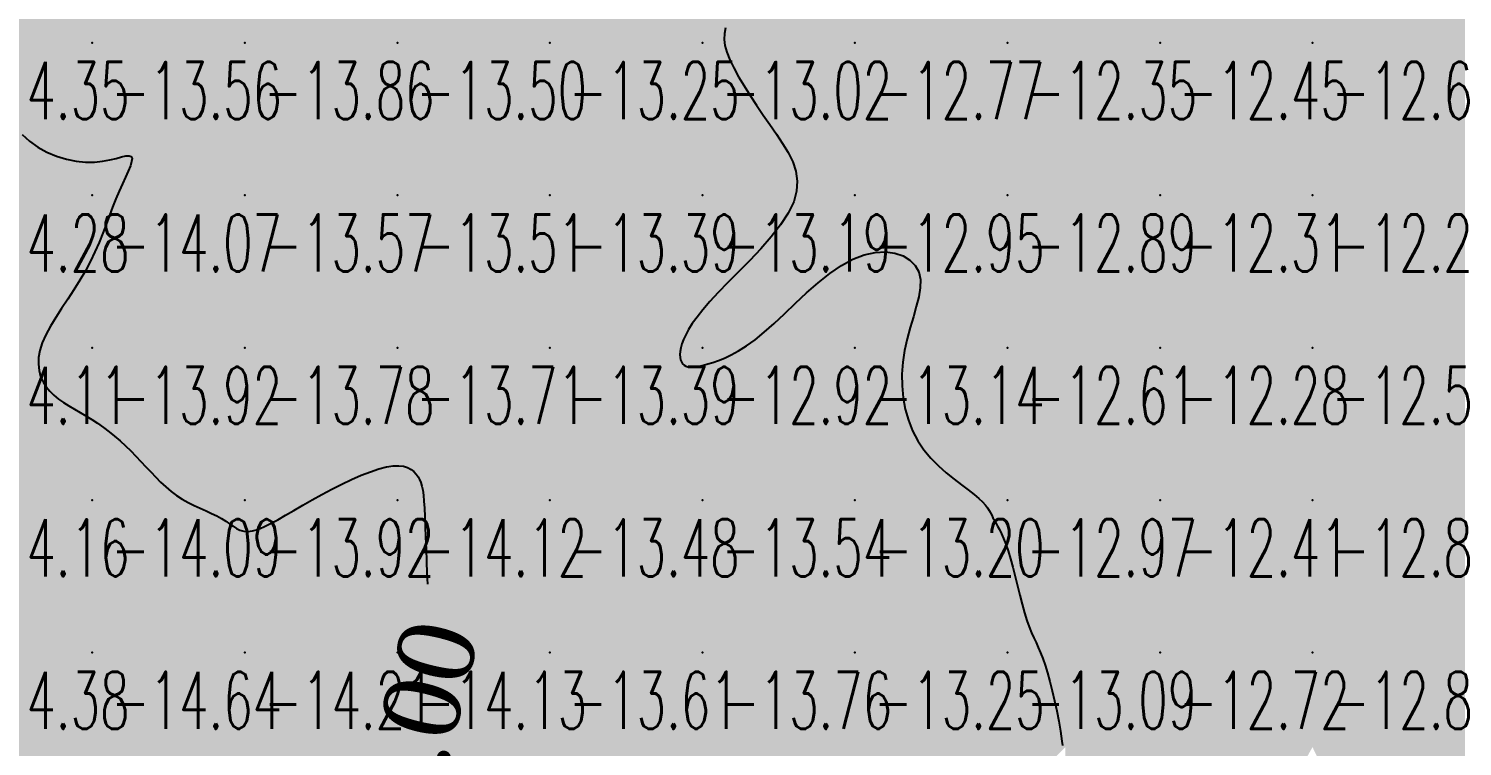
# Model space of a CAD drawing. Header units: millimetres. Extents: x 88261 to 90953, y 390274 to 392322.
# Drawn here: x 89646.1 to 89740.1, y 391471.1 to 391518.2 of the extents above; entities that cross this region are included whole.
import ezdxf
from ezdxf.enums import TextEntityAlignment as Align

# ---------------------------------------------------------------- set-up
doc = ezdxf.new("R2010")
doc.units = ezdxf.units.MM
doc.header["$LTSCALE"] = 25
for name, color, linetype in [('CN_03_00', 7, 'Continuous'), ('Cotation Courbes de niveau', 7, 'Continuous'), ('COTEAlt', 7, 'Continuous'), ('TN_COLORIAGE', 7, 'Continuous')]:
    doc.layers.add(name, color=color, linetype=linetype)
doc.styles.add('Simplex 1.0', font='Simplex.shx', dxfattribs={"width": 0.99, "height": 2.5})
doc.styles.get("Standard").update_dxf_attribs({"font": 'times.ttf'})

# ---------------------------------------------------------------- blocks, each defined once
blk = doc.blocks.new('COTE')
at = {"color": 0}
blk.add_point((0, 0), dxfattribs=at)
at = {"layer": 'COTEAlt'}
blk.add_attdef('ALT', text='', height=3.75, dxfattribs=at).set_placement((1.25, -1.25), align=Align.TOP_LEFT)

msp = doc.modelspace()

# ---------------------------------------------------------------- linework, layer by layer
at = {"layer": 'CN_03_00', "flags": 128}
for points, elevation in [([(89691.771, 391518.226), (89691.689, 391517.844), (89691.673, 391517.463), (89691.728, 391517.064), (89691.853, 391516.626), (89692.05, 391516.135), (89692.31, 391515.597), (89692.624, 391515.019), (89692.982, 391514.412), (89693.374, 391513.785), (89693.792, 391513.147), (89694.226, 391512.507), (89694.666, 391511.875), (89695.1, 391511.257), (89695.51, 391510.649), (89695.873, 391510.044), (89696.168, 391509.434), (89696.373, 391508.813), (89696.466, 391508.172), (89696.427, 391507.504), (89696.233, 391506.804), (89695.873, 391506.065), (89695.37, 391505.299), (89694.759, 391504.519), (89694.075, 391503.737), (89693.351, 391502.968), (89692.621, 391502.223), (89691.92, 391501.516), (89691.282, 391500.861), (89690.734, 391500.268), (89690.274, 391499.734), (89689.894, 391499.254), (89689.586, 391498.824), (89689.342, 391498.438), (89689.153, 391498.092), (89689.011, 391497.779), (89688.907, 391497.496), (89688.835, 391497.238), (89688.792, 391497.004), (89688.775, 391496.794), (89688.784, 391496.608), (89688.817, 391496.446), (89688.873, 391496.308), (89688.949, 391496.194), (89689.044, 391496.104), (89689.157, 391496.038), (89689.289, 391495.995), (89689.444, 391495.974), (89689.622, 391495.975), (89689.826, 391495.997), (89690.057, 391496.038), (89690.319, 391496.098), (89690.613, 391496.177), (89690.941, 391496.274), (89691.304, 391496.398), (89691.704, 391496.559), (89692.142, 391496.766), (89692.62, 391497.029), (89693.138, 391497.358), (89693.698, 391497.763), (89694.301, 391498.253), (89694.947, 391498.831), (89695.63, 391499.475), (89696.344, 391500.155), (89697.08, 391500.842), (89697.833, 391501.505), (89698.594, 391502.116), (89699.358, 391502.644), (89700.115, 391503.061), (89700.859, 391503.344), (89701.576, 391503.495), (89702.249, 391503.525), (89702.864, 391503.444), (89703.405, 391503.262), (89703.858, 391502.989), (89704.206, 391502.634), (89704.435, 391502.209), (89704.536, 391501.721), (89704.527, 391501.178), (89704.431, 391500.585), (89704.273, 391499.947), (89704.077, 391499.271), (89703.866, 391498.563), (89703.665, 391497.826), (89703.498, 391497.068), (89703.386, 391496.295), (89703.333, 391495.514), (89703.341, 391494.733), (89703.413, 391493.963), (89703.549, 391493.209), (89703.752, 391492.482), (89704.023, 391491.79), (89704.363, 391491.14), (89704.772, 391490.541), (89705.234, 391489.991), (89705.729, 391489.488), (89706.24, 391489.031), (89706.747, 391488.617), (89707.232, 391488.245), (89707.676, 391487.912), (89708.06, 391487.617), (89708.37, 391487.356), (89708.613, 391487.126), (89708.8, 391486.92), (89708.942, 391486.735), (89709.052, 391486.564), (89709.141, 391486.403), (89709.219, 391486.246), (89709.299, 391486.089), (89709.39, 391485.925), (89709.492, 391485.747), (89709.605, 391485.546), (89709.727, 391485.313), (89709.857, 391485.042), (89709.995, 391484.723), (89710.138, 391484.347), (89710.286, 391483.907), (89710.437, 391483.398), (89710.591, 391482.835), (89710.747, 391482.237), (89710.904, 391481.62), (89711.061, 391481.005), (89711.218, 391480.41), (89711.373, 391479.853), (89711.526, 391479.353), (89711.677, 391478.923), (89711.825, 391478.548), (89711.972, 391478.211), (89712.119, 391477.893), (89712.266, 391477.574), (89712.414, 391477.235), (89712.564, 391476.858), (89712.718, 391476.424), (89712.875, 391475.918), (89713.032, 391475.35), (89713.187, 391474.735), (89713.337, 391474.085), (89713.477, 391473.416), (89713.606, 391472.742), (89713.719, 391472.078), (89713.815, 391471.436), (89713.851, 391471.145)], -13), ([(89645.645, 391511.23), (89646.128, 391510.781), (89646.678, 391510.392), (89647.278, 391510.066), (89647.909, 391509.803), (89648.553, 391509.605), (89649.193, 391509.475), (89649.809, 391509.413), (89650.386, 391509.419), (89650.916, 391509.475), (89651.394, 391509.563), (89651.814, 391509.663), (89652.17, 391509.755), (89652.457, 391509.82), (89652.67, 391509.837), (89652.803, 391509.788), (89652.853, 391509.658), (89652.829, 391509.449), (89652.743, 391509.17), (89652.606, 391508.828), (89652.431, 391508.432), (89652.23, 391507.99), (89652.014, 391507.509), (89651.795, 391506.998), (89651.581, 391506.463), (89651.37, 391505.908), (89651.156, 391505.335), (89650.931, 391504.747), (89650.689, 391504.146), (89650.425, 391503.536), (89650.131, 391502.917), (89649.802, 391502.294), (89649.435, 391501.668), (89649.041, 391501.044), (89648.636, 391500.426), (89648.234, 391499.817), (89647.852, 391499.222), (89647.503, 391498.645), (89647.204, 391498.09), (89646.97, 391497.561), (89646.812, 391497.061), (89646.728, 391496.592), (89646.712, 391496.152), (89646.759, 391495.741), (89646.863, 391495.359), (89647.018, 391495.006), (89647.219, 391494.682), (89647.459, 391494.386), (89647.733, 391494.118), (89648.037, 391493.871), (89648.365, 391493.641), (89648.714, 391493.422), (89649.078, 391493.208), (89649.453, 391492.992), (89649.834, 391492.77), (89650.217, 391492.536), (89650.598, 391492.284), (89650.975, 391492.016), (89651.347, 391491.732), (89651.714, 391491.434), (89652.075, 391491.123), (89652.429, 391490.802), (89652.775, 391490.47), (89653.112, 391490.131), (89653.44, 391489.785), (89653.762, 391489.437), (89654.082, 391489.091), (89654.404, 391488.751), (89654.729, 391488.422), (89655.063, 391488.109), (89655.409, 391487.816), (89655.771, 391487.548), (89656.149, 391487.307), (89656.539, 391487.09), (89656.934, 391486.892), (89657.326, 391486.71), (89657.708, 391486.538), (89658.074, 391486.372), (89658.416, 391486.207), (89658.726, 391486.038), (89659.001, 391485.864), (89659.249, 391485.691), (89659.479, 391485.529), (89659.703, 391485.387), (89659.931, 391485.276), (89660.175, 391485.205), (89660.443, 391485.182), (89660.748, 391485.219), (89661.098, 391485.322), (89661.492, 391485.485), (89661.928, 391485.7), (89662.404, 391485.958), (89662.917, 391486.251), (89663.465, 391486.572), (89664.046, 391486.911), (89664.657, 391487.261), (89665.294, 391487.613), (89665.946, 391487.958), (89666.603, 391488.288), (89667.252, 391488.595), (89667.881, 391488.871), (89668.479, 391489.106), (89669.033, 391489.293), (89669.531, 391489.424), (89669.966, 391489.491), (89670.338, 391489.501), (89670.655, 391489.461), (89670.922, 391489.378), (89671.145, 391489.261), (89671.329, 391489.116), (89671.481, 391488.951), (89671.605, 391488.775), (89671.708, 391488.591), (89671.792, 391488.39), (89671.86, 391488.161), (89671.915, 391487.891), (89671.958, 391487.569), (89671.994, 391487.183), (89672.023, 391486.72), (89672.05, 391486.169), (89672.076, 391485.524), (89672.101, 391484.803), (89672.128, 391484.03), (89672.157, 391483.229), (89672.187, 391482.425), (89672.217, 391481.724)], -14)]:
    msp.add_lwpolyline(points, dxfattribs=dict(at, elevation=elevation))
at = {"layer": 'TN_COLORIAGE', "color": 221}
for points in [[(89644.674, 391517.239, -13.373), (89643.827, 391520.818, -13.373), (89650.249, 391517.239, -13.373), (89650.249, 391527.239, -13.373)], [(89657.48, 391524.471, -13.373), (89658.13, 391527.239, -13.373), (89650.249, 391517.239, -13.373), (89650.249, 391527.239, -13.373)], [(89660.249, 391521.729, -13.471), (89662.666, 391527.239, -13.471), (89660.249, 391517.239, -13.471), (89670.249, 391527.239, -13.471)], [(89660.249, 391517.239, -13.471), (89670.249, 391517.239, -13.471), (89670.249, 391527.239, -13.471)], [(89670.249, 391517.239, -13), (89678.625, 391525.616, -13), (89670.249, 391527.239, -13), (89678.543, 391527.239, -13)], [(89680.249, 391517.239, -13), (89680.249, 391524.424, -13), (89690.249, 391527.239, -13), (89683.698, 391527.239, -13)], [(89680.249, 391517.239, -13.184), (89690.249, 391517.239, -13.184), (89690.249, 391527.239, -13.184)], [(89690.249, 391527.239, -13), (89696.945, 391527.239, -13), (89690.249, 391517.239, -13), (89692.114, 391519.105, -13)], [(89670.249, 391517.239, -13), (89678.625, 391525.616, -13), (89680.249, 391517.239, -13), (89680.249, 391524.424, -13)], [(89660.249, 391521.729, -13.56), (89657.48, 391524.471, -13.56), (89660.249, 391517.239, -13.56), (89650.249, 391517.239, -13.56)], [(89691.076, 391517.239, -13.021), (89692.114, 391519.105, -13.021), (89690.249, 391517.239, -13.021)], [(89644.14, 391511.131, -13.56), (89644.674, 391517.239, -13.56), (89650.249, 391517.239, -13.56)], [(89650.249, 391508.66, -13.56), (89644.14, 391511.131, -13.56), (89650.249, 391517.239, -13.56)], [(89653.717, 391510.708, -13.56), (89650.249, 391508.66, -13.56), (89660.249, 391517.239, -13.56), (89650.249, 391517.239, -13.56)], [(89653.717, 391510.708, -13.571), (89651.701, 391507.239, -13.571), (89660.249, 391517.239, -13.571), (89660.249, 391507.239, -13.571)], [(89660.249, 391517.239, -13.5), (89660.249, 391507.239, -13.5), (89670.249, 391517.239, -13.5)], [(89660.249, 391507.239, -13.5), (89670.249, 391507.239, -13.5), (89670.249, 391517.239, -13.5)], [(89670.249, 391517.239, -13.247), (89670.249, 391507.239, -13.247), (89680.249, 391517.239, -13.247)], [(89670.249, 391507.239, -13.247), (89680.249, 391507.239, -13.247), (89680.249, 391517.239, -13.247)], [(89680.249, 391517.239, -13.021), (89680.249, 391507.239, -13.021), (89690.249, 391517.239, -13.021)], [(89680.249, 391507.239, -13.021), (89690.249, 391507.239, -13.021), (89690.249, 391517.239, -13.021)], [(89690.249, 391507.239, -13), (89694.702, 391511.692, -13), (89690.249, 391517.239, -13), (89691.076, 391517.239, -13)], [(89694.702, 391511.692, -13.185), (89698.112, 391507.239, -13.185), (89690.249, 391507.239, -13.185)], [(89650.249, 391502.321, -13.571), (89651.701, 391507.239, -13.571), (89650.249, 391497.239, -13.571), (89660.249, 391507.239, -13.571)], [(89650.249, 391497.239, -13.571), (89660.249, 391497.239, -13.571), (89660.249, 391507.239, -13.571)], [(89660.249, 391507.239, -13.514), (89660.249, 391497.239, -13.514), (89670.249, 391507.239, -13.514)], [(89660.249, 391497.239, -13.514), (89670.249, 391497.239, -13.514), (89670.249, 391507.239, -13.514)], [(89670.249, 391507.239, -13.393), (89670.249, 391497.239, -13.393), (89680.249, 391507.239, -13.393)], [(89670.249, 391497.239, -13.393), (89680.249, 391497.239, -13.393), (89680.249, 391507.239, -13.393)], [(89680.249, 391507.239, -13.185), (89680.249, 391497.239, -13.185), (89690.249, 391507.239, -13.185)], [(89680.249, 391497.239, -13), (89688.585, 391497.239, -13), (89690.249, 391507.239, -13), (89690.249, 391500.172, -13)], [(89690.249, 391500.172, -13.185), (89698.112, 391507.239, -13.185), (89690.249, 391507.239, -13.185)], [(89693.826, 391497.239, -13.138), (89700.249, 391504.567, -13.138), (89700.249, 391497.239, -13.138)], [(89705.871, 391502.861, -13.138), (89700.249, 391504.567, -13.138), (89700.249, 391497.239, -13.138)], [(89702.88, 391497.239, -13.138), (89705.871, 391502.861, -13.138), (89700.249, 391497.239, -13.138)], [(89650.249, 391502.321, -13.925), (89646.119, 391497.239, -13.925), (89650.249, 391497.239, -13.925)], [(89646.119, 391497.239, -13.925), (89647.096, 391494.087, -13.925), (89650.249, 391497.239, -13.925)], [(89650.249, 391492.731, -13.925), (89647.096, 391494.087, -13.925), (89650.249, 391497.239, -13.925)], [(89650.249, 391492.731, -13.782), (89653.213, 391490.204, -13.782), (89650.249, 391497.239, -13.782), (89660.249, 391497.239, -13.782)], [(89655.569, 391487.239, -13.782), (89653.213, 391490.204, -13.782), (89660.249, 391487.239, -13.782), (89660.249, 391497.239, -13.782)], [(89660.249, 391497.239, -13.714), (89660.249, 391487.239, -13.714), (89670.249, 391497.239, -13.714)], [(89664.361, 391487.239, -13.714), (89670.249, 391490.12, -13.714), (89660.249, 391487.239, -13.714), (89670.249, 391497.239, -13.714)], [(89670.249, 391490.12, -13.385), (89671.832, 391488.822, -13.385), (89670.249, 391497.239, -13.385), (89680.249, 391497.239, -13.385)], [(89672.056, 391487.239, -13.385), (89671.832, 391488.822, -13.385), (89680.249, 391487.239, -13.385), (89680.249, 391497.239, -13.385)], [(89680.249, 391487.239, -13), (89688.857, 391495.848, -13), (89680.249, 391497.239, -13), (89688.585, 391497.239, -13)], [(89690.249, 391487.239, -13), (89690.249, 391495.993, -13), (89700.249, 391497.239, -13), (89693.826, 391497.239, -13)], [(89690.249, 391487.239, -13.138), (89700.249, 391487.239, -13.138), (89700.249, 391497.239, -13.138)], [(89700.249, 391487.239, -13), (89703.6, 391490.591, -13), (89700.249, 391497.239, -13), (89702.88, 391497.239, -13)], [(89690.249, 391487.239, -13), (89690.249, 391495.993, -13), (89680.249, 391487.239, -13), (89688.857, 391495.848, -13)], [(89703.6, 391490.591, -13.195), (89708.899, 391487.239, -13.195), (89700.249, 391487.239, -13.195)], [(89655.569, 391487.239, -13.919), (89659.135, 391486.125, -13.919), (89660.249, 391487.239, -13.919)], [(89660.249, 391484.488, -13.919), (89659.135, 391486.125, -13.919), (89660.249, 391487.239, -13.919)], [(89664.361, 391487.239, -13.919), (89660.249, 391484.488, -13.919), (89660.249, 391487.239, -13.919)], [(89672.056, 391487.239, -13.476), (89672.245, 391479.236, -13.476), (89680.249, 391487.239, -13.476)], [(89672.758, 391477.239, -13.476), (89672.245, 391479.236, -13.476), (89680.249, 391477.239, -13.476), (89680.249, 391487.239, -13.476)], [(89680.249, 391487.239, -13.541), (89680.249, 391477.239, -13.541), (89690.249, 391487.239, -13.541)], [(89680.249, 391477.239, -13.541), (89690.249, 391477.239, -13.541), (89690.249, 391487.239, -13.541)], [(89690.249, 391487.239, -13.195), (89690.249, 391477.239, -13.195), (89700.249, 391487.239, -13.195)], [(89690.249, 391477.239, -13.195), (89700.249, 391477.239, -13.195), (89700.249, 391487.239, -13.195)], [(89700.249, 391477.239, -13), (89709.161, 391486.152, -13), (89700.249, 391487.239, -13), (89708.899, 391487.239, -13)], [(89700.249, 391477.239, -13), (89709.161, 391486.152, -13), (89710.249, 391477.239, -13), (89710.249, 391484.685, -13)], [(89711.558, 391478.549, -13.089), (89710.249, 391484.685, -13.089), (89710.249, 391477.239, -13.089)], [(89711.558, 391478.549, -13.089), (89712.676, 391477.239, -13.089), (89710.249, 391477.239, -13.089)], [(89670.334, 391467.325, -13.091), (89670.286, 391467.239, -13.091), (89680.249, 391477.239, -13.091), (89680.249, 391467.239, -13.091)], [(89670.334, 391467.325, -13.61), (89672.758, 391477.239, -13.61), (89680.249, 391477.239, -13.61)], [(89680.249, 391477.239, -13.764), (89680.249, 391467.239, -13.764), (89690.249, 391477.239, -13.764)], [(89680.249, 391467.239, -13.764), (89690.249, 391467.239, -13.764), (89690.249, 391477.239, -13.764)], [(89690.249, 391477.239, -13.25), (89690.249, 391467.239, -13.25), (89700.249, 391477.239, -13.25)], [(89690.249, 391467.239, -13.25), (89700.249, 391467.239, -13.25), (89700.249, 391477.239, -13.25)], [(89700.249, 391477.239, -13.089), (89700.249, 391467.239, -13.089), (89710.249, 391477.239, -13.089)], [(89700.249, 391467.239, -13.089), (89710.249, 391467.239, -13.089), (89710.249, 391477.239, -13.089)], [(89710.249, 391467.239, -13), (89714.044, 391471.034, -13), (89710.249, 391477.239, -13), (89712.676, 391477.239, -13)]]:
    msp.add_solid(points, dxfattribs=at)
at = {"layer": 'TN_COLORIAGE', "color": 211}
for points in [[(89692.114, 391519.105, -12.769), (89691.076, 391517.239, -12.769), (89700.249, 391527.239, -12.769), (89700.249, 391517.239, -12.769)], [(89700.249, 391527.239, -12.426), (89700.249, 391517.239, -12.426), (89710.249, 391527.239, -12.426)], [(89700.249, 391517.239, -12.426), (89710.249, 391517.239, -12.426), (89710.249, 391527.239, -12.426)], [(89710.249, 391527.239, -12.406), (89710.249, 391517.239, -12.406), (89720.249, 391527.239, -12.406)], [(89710.249, 391517.239, -12.406), (89720.249, 391517.239, -12.406), (89720.249, 391527.239, -12.406)], [(89720.249, 391527.239, -12.635), (89720.249, 391517.239, -12.635), (89730.249, 391527.239, -12.635)], [(89720.249, 391517.239, -12.635), (89730.249, 391517.239, -12.635), (89730.249, 391527.239, -12.635)], [(89730.249, 391527.239, -12.033), (89730.249, 391517.239, -12.033), (89740.249, 391527.239, -12.033)], [(89730.249, 391517.239, -12.033), (89740.249, 391517.239, -12.033), (89740.249, 391527.239, -12.033)], [(89691.076, 391517.239, -12.769), (89694.702, 391511.692, -12.769), (89700.249, 391517.239, -12.769)], [(89698.112, 391507.239, -12.769), (89694.702, 391511.692, -12.769), (89700.249, 391507.239, -12.769), (89700.249, 391517.239, -12.769)], [(89700.249, 391517.239, -12.352), (89700.249, 391507.239, -12.352), (89710.249, 391517.239, -12.352)], [(89700.249, 391507.239, -12.352), (89710.249, 391507.239, -12.352), (89710.249, 391517.239, -12.352)], [(89710.249, 391517.239, -12.45), (89710.249, 391507.239, -12.45), (89720.249, 391517.239, -12.45)], [(89710.249, 391507.239, -12.45), (89720.249, 391507.239, -12.45), (89720.249, 391517.239, -12.45)], [(89720.249, 391517.239, -12.628), (89720.249, 391507.239, -12.628), (89730.249, 391517.239, -12.628)], [(89720.249, 391507.239, -12.628), (89730.249, 391507.239, -12.628), (89730.249, 391517.239, -12.628)], [(89730.249, 391517.239, -12.146), (89730.249, 391507.239, -12.146), (89740.249, 391517.239, -12.146)], [(89730.249, 391507.239, -12.146), (89740.249, 391507.239, -12.146), (89740.249, 391517.239, -12.146)], [(89698.112, 391507.239, -12.923), (89690.249, 391500.172, -12.923), (89700.249, 391507.239, -12.923), (89690.249, 391497.239, -12.923)], [(89700.249, 391504.567, -12.923), (89693.826, 391497.239, -12.923), (89700.249, 391507.239, -12.923), (89690.249, 391497.239, -12.923)], [(89700.249, 391504.567, -12.892), (89705.871, 391502.861, -12.892), (89700.249, 391507.239, -12.892), (89710.249, 391507.239, -12.892)], [(89705.871, 391502.861, -12.613), (89702.88, 391497.239, -12.613), (89710.249, 391507.239, -12.613), (89710.249, 391497.239, -12.613)], [(89710.249, 391507.239, -12.309), (89710.249, 391497.239, -12.309), (89720.249, 391507.239, -12.309)], [(89710.249, 391497.239, -12.309), (89720.249, 391497.239, -12.309), (89720.249, 391507.239, -12.309)], [(89720.249, 391507.239, -12.276), (89720.249, 391497.239, -12.276), (89730.249, 391507.239, -12.276)], [(89720.249, 391497.239, -12.276), (89730.249, 391497.239, -12.276), (89730.249, 391507.239, -12.276)], [(89730.249, 391507.239, -12.054), (89730.249, 391497.239, -12.054), (89740.249, 391507.239, -12.054)], [(89730.249, 391497.239, -12.054), (89740.249, 391497.239, -12.054), (89740.249, 391507.239, -12.054)], [(89690.249, 391500.172, -12.923), (89688.585, 391497.239, -12.923), (89690.249, 391497.239, -12.923)], [(89688.585, 391497.239, -12.923), (89688.857, 391495.848, -12.923), (89690.249, 391497.239, -12.923)], [(89688.857, 391495.848, -12.923), (89690.249, 391495.993, -12.923), (89690.249, 391497.239, -12.923)], [(89693.826, 391497.239, -12.923), (89690.249, 391495.993, -12.923), (89690.249, 391497.239, -12.923)], [(89702.88, 391497.239, -12.613), (89703.6, 391490.591, -12.613), (89710.249, 391497.239, -12.613)], [(89708.899, 391487.239, -12.613), (89703.6, 391490.591, -12.613), (89710.249, 391487.239, -12.613), (89710.249, 391497.239, -12.613)], [(89710.249, 391497.239, -12.277), (89710.249, 391487.239, -12.277), (89720.249, 391497.239, -12.277)], [(89710.249, 391487.239, -12.277), (89720.249, 391487.239, -12.277), (89720.249, 391497.239, -12.277)], [(89720.249, 391497.239, -12.585), (89720.249, 391487.239, -12.585), (89730.249, 391497.239, -12.585)], [(89720.249, 391487.239, -12.585), (89730.249, 391487.239, -12.585), (89730.249, 391497.239, -12.585)], [(89730.249, 391497.239, -12.179), (89730.249, 391487.239, -12.179), (89740.249, 391497.239, -12.179)], [(89730.249, 391487.239, -12.179), (89740.249, 391487.239, -12.179), (89740.249, 391497.239, -12.179)], [(89708.899, 391487.239, -12.97), (89709.161, 391486.152, -12.97), (89710.249, 391487.239, -12.97)], [(89710.249, 391484.685, -12.97), (89709.161, 391486.152, -12.97), (89710.249, 391487.239, -12.97)], [(89710.249, 391484.685, -12.411), (89711.558, 391478.549, -12.411), (89710.249, 391487.239, -12.411), (89720.249, 391487.239, -12.411)], [(89712.676, 391477.239, -12.411), (89711.558, 391478.549, -12.411), (89720.249, 391477.239, -12.411), (89720.249, 391487.239, -12.411)], [(89720.249, 391487.239, -12.825), (89720.249, 391477.239, -12.825), (89730.249, 391487.239, -12.825)], [(89720.249, 391477.239, -12.825), (89730.249, 391477.239, -12.825), (89730.249, 391487.239, -12.825)], [(89730.249, 391487.239, -12.31), (89730.249, 391477.239, -12.31), (89740.249, 391487.239, -12.31)], [(89730.249, 391477.239, -12.31), (89740.249, 391477.239, -12.31), (89740.249, 391487.239, -12.31)], [(89712.676, 391477.239, -12.723), (89714.044, 391471.034, -12.723), (89720.249, 391477.239, -12.723)], [(89714.044, 391471.034, -12.722), (89714.036, 391467.239, -12.722), (89720.249, 391477.239, -12.722), (89720.249, 391467.239, -12.722)], [(89720.249, 391477.239, -12.875), (89720.249, 391467.239, -12.875), (89730.249, 391477.239, -12.875)], [(89730.249, 391471.038, -12.722), (89728.088, 391467.239, -12.722), (89730.249, 391477.239, -12.722), (89720.249, 391467.239, -12.722)], [(89730.249, 391471.038, -12.453), (89731.477, 391468.468, -12.453), (89730.249, 391477.239, -12.453), (89740.249, 391477.239, -12.453)], [(89732.48, 391467.239, -12.453), (89731.477, 391468.468, -12.453), (89740.249, 391467.239, -12.453), (89740.249, 391477.239, -12.453)]]:
    msp.add_solid(points, dxfattribs=at)
at = {"layer": 'TN_COLORIAGE', "color": 231}
for points in [[(89640.249, 391507.239, -14), (89644.14, 391511.131, -14), (89650.249, 391507.239, -14), (89650.249, 391508.66, -14)], [(89650.249, 391508.66, -14.073), (89653.717, 391510.708, -14.073), (89650.249, 391507.239, -14.073)], [(89651.701, 391507.239, -14.073), (89653.717, 391510.708, -14.073), (89650.249, 391507.239, -14.073)], [(89640.249, 391507.239, -14.073), (89640.249, 391497.239, -14.073), (89650.249, 391507.239, -14.073)], [(89640.249, 391497.239, -14), (89646.119, 391497.239, -14), (89650.249, 391507.239, -14), (89650.249, 391502.321, -14)], [(89651.701, 391507.239, -14.073), (89650.249, 391502.321, -14.073), (89650.249, 391507.239, -14.073)], [(89640.249, 391487.239, -14), (89647.096, 391494.087, -14), (89640.249, 391497.239, -14), (89646.119, 391497.239, -14)], [(89640.249, 391487.239, -14), (89647.096, 391494.087, -14), (89650.249, 391487.239, -14), (89650.249, 391492.731, -14)], [(89653.213, 391490.204, -14.092), (89650.249, 391492.731, -14.092), (89650.249, 391487.239, -14.092)], [(89653.213, 391490.204, -14.092), (89655.569, 391487.239, -14.092), (89650.249, 391487.239, -14.092)], [(89670.249, 391490.12, -14.116), (89664.361, 391487.239, -14.116), (89670.249, 391487.239, -14.116)], [(89671.832, 391488.822, -14.116), (89670.249, 391490.12, -14.116), (89670.249, 391487.239, -14.116)], [(89671.832, 391488.822, -14.116), (89672.056, 391487.239, -14.116), (89670.249, 391487.239, -14.116)], [(89640.249, 391487.239, -14.092), (89640.249, 391477.239, -14.092), (89650.249, 391487.239, -14.092)], [(89640.249, 391477.239, -14.092), (89650.249, 391477.239, -14.092), (89650.249, 391487.239, -14.092)], [(89650.249, 391477.239, -14), (89659.135, 391486.125, -14), (89650.249, 391487.239, -14), (89655.569, 391487.239, -14)], [(89660.249, 391477.239, -14), (89660.249, 391484.488, -14), (89670.249, 391487.239, -14), (89664.361, 391487.239, -14)], [(89660.249, 391477.239, -14.116), (89670.249, 391477.239, -14.116), (89670.249, 391487.239, -14.116)], [(89670.249, 391477.239, -14), (89672.245, 391479.236, -14), (89670.249, 391487.239, -14), (89672.056, 391487.239, -14)], [(89650.249, 391477.239, -14), (89659.135, 391486.125, -14), (89660.249, 391477.239, -14), (89660.249, 391484.488, -14)], [(89672.245, 391479.236, -14.131), (89672.758, 391477.239, -14.131), (89670.249, 391477.239, -14.131)], [(89640.249, 391477.239, -14.644), (89640.249, 391467.239, -14.644), (89650.249, 391477.239, -14.644)], [(89640.249, 391467.239, -14.644), (89650.249, 391467.239, -14.644), (89650.249, 391477.239, -14.644)], [(89650.249, 391477.239, -14.213), (89650.249, 391467.239, -14.213), (89660.249, 391477.239, -14.213)], [(89650.249, 391467.239, -14.213), (89660.249, 391467.239, -14.213), (89660.249, 391477.239, -14.213)], [(89660.249, 391477.239, -14.131), (89660.249, 391467.239, -14.131), (89670.249, 391477.239, -14.131)], [(89660.249, 391467.239, -14.131), (89670.249, 391467.239, -14.131), (89670.249, 391477.239, -14.131)], [(89670.249, 391477.239, -14), (89672.758, 391477.239, -14), (89670.249, 391467.239, -14), (89670.334, 391467.325, -14)]]:
    msp.add_solid(points, dxfattribs=at)

# ---------------------------------------------------------------- block references
at = {"layer": 'COTEAlt'}
ref = msp.add_blockref('COTE', (89640.249, 391517.239), dxfattribs=at)
ref.add_attrib('ALT', '-14.35', dxfattribs={"height": 3.75, "style": 'Simplex 1.0', "width": 0.6}).set_placement((89641.499, 391515.989), align=Align.TOP_LEFT)
ref = msp.add_blockref('COTE', (89650.249, 391517.239), dxfattribs=at)
ref.add_attrib('ALT', '-13.56', dxfattribs={"height": 3.75, "style": 'Simplex 1.0', "width": 0.6}).set_placement((89651.499, 391515.989), align=Align.TOP_LEFT)
ref = msp.add_blockref('COTE', (89660.249, 391517.239), dxfattribs=at)
ref.add_attrib('ALT', '-13.86', dxfattribs={"height": 3.75, "style": 'Simplex 1.0', "width": 0.6}).set_placement((89661.499, 391515.989), align=Align.TOP_LEFT)
ref = msp.add_blockref('COTE', (89670.249, 391517.239), dxfattribs=at)
ref.add_attrib('ALT', '-13.50', dxfattribs={"height": 3.75, "style": 'Simplex 1.0', "width": 0.6}).set_placement((89671.499, 391515.989), align=Align.TOP_LEFT)
ref = msp.add_blockref('COTE', (89680.249, 391517.239), dxfattribs=at)
ref.add_attrib('ALT', '-13.25', dxfattribs={"height": 3.75, "style": 'Simplex 1.0', "width": 0.6}).set_placement((89681.499, 391515.989), align=Align.TOP_LEFT)
ref = msp.add_blockref('COTE', (89690.249, 391517.239), dxfattribs=at)
ref.add_attrib('ALT', '-13.02', dxfattribs={"height": 3.75, "style": 'Simplex 1.0', "width": 0.6}).set_placement((89691.499, 391515.989), align=Align.TOP_LEFT)
ref = msp.add_blockref('COTE', (89700.249, 391517.239), dxfattribs=at)
ref.add_attrib('ALT', '-12.77', dxfattribs={"height": 3.75, "style": 'Simplex 1.0', "width": 0.6}).set_placement((89701.499, 391515.989), align=Align.TOP_LEFT)
ref = msp.add_blockref('COTE', (89710.249, 391517.239), dxfattribs=at)
ref.add_attrib('ALT', '-12.35', dxfattribs={"height": 3.75, "style": 'Simplex 1.0', "width": 0.6}).set_placement((89711.499, 391515.989), align=Align.TOP_LEFT)
ref = msp.add_blockref('COTE', (89720.249, 391517.239), dxfattribs=at)
ref.add_attrib('ALT', '-12.45', dxfattribs={"height": 3.75, "style": 'Simplex 1.0', "width": 0.6}).set_placement((89721.499, 391515.989), align=Align.TOP_LEFT)
ref = msp.add_blockref('COTE', (89730.249, 391517.239), dxfattribs=at)
ref.add_attrib('ALT', '-12.63', dxfattribs={"height": 3.75, "style": 'Simplex 1.0', "width": 0.6}).set_placement((89731.499, 391515.989), align=Align.TOP_LEFT)
ref = msp.add_blockref('COTE', (89640.249, 391507.239), dxfattribs=at)
ref.add_attrib('ALT', '-14.28', dxfattribs={"height": 3.75, "style": 'Simplex 1.0', "width": 0.6}).set_placement((89641.499, 391505.989), align=Align.TOP_LEFT)
ref = msp.add_blockref('COTE', (89650.249, 391507.239), dxfattribs=at)
ref.add_attrib('ALT', '-14.07', dxfattribs={"height": 3.75, "style": 'Simplex 1.0', "width": 0.6}).set_placement((89651.499, 391505.989), align=Align.TOP_LEFT)
ref = msp.add_blockref('COTE', (89660.249, 391507.239), dxfattribs=at)
ref.add_attrib('ALT', '-13.57', dxfattribs={"height": 3.75, "style": 'Simplex 1.0', "width": 0.6}).set_placement((89661.499, 391505.989), align=Align.TOP_LEFT)
ref = msp.add_blockref('COTE', (89670.249, 391507.239), dxfattribs=at)
ref.add_attrib('ALT', '-13.51', dxfattribs={"height": 3.75, "style": 'Simplex 1.0', "width": 0.6}).set_placement((89671.499, 391505.989), align=Align.TOP_LEFT)
ref = msp.add_blockref('COTE', (89680.249, 391507.239), dxfattribs=at)
ref.add_attrib('ALT', '-13.39', dxfattribs={"height": 3.75, "style": 'Simplex 1.0', "width": 0.6}).set_placement((89681.499, 391505.989), align=Align.TOP_LEFT)
ref = msp.add_blockref('COTE', (89690.249, 391507.239), dxfattribs=at)
ref.add_attrib('ALT', '-13.19', dxfattribs={"height": 3.75, "style": 'Simplex 1.0', "width": 0.6}).set_placement((89691.499, 391505.989), align=Align.TOP_LEFT)
ref = msp.add_blockref('COTE', (89700.249, 391507.239), dxfattribs=at)
ref.add_attrib('ALT', '-12.95', dxfattribs={"height": 3.75, "style": 'Simplex 1.0', "width": 0.6}).set_placement((89701.499, 391505.989), align=Align.TOP_LEFT)
ref = msp.add_blockref('COTE', (89710.249, 391507.239), dxfattribs=at)
ref.add_attrib('ALT', '-12.89', dxfattribs={"height": 3.75, "style": 'Simplex 1.0', "width": 0.6}).set_placement((89711.499, 391505.989), align=Align.TOP_LEFT)
ref = msp.add_blockref('COTE', (89720.249, 391507.239), dxfattribs=at)
ref.add_attrib('ALT', '-12.31', dxfattribs={"height": 3.75, "style": 'Simplex 1.0', "width": 0.6}).set_placement((89721.499, 391505.989), align=Align.TOP_LEFT)
ref = msp.add_blockref('COTE', (89730.249, 391507.239), dxfattribs=at)
ref.add_attrib('ALT', '-12.28', dxfattribs={"height": 3.75, "style": 'Simplex 1.0', "width": 0.6}).set_placement((89731.499, 391505.989), align=Align.TOP_LEFT)
ref = msp.add_blockref('COTE', (89640.249, 391497.239), dxfattribs=at)
ref.add_attrib('ALT', '-14.11', dxfattribs={"height": 3.75, "style": 'Simplex 1.0', "width": 0.6}).set_placement((89641.499, 391495.989), align=Align.TOP_LEFT)
ref = msp.add_blockref('COTE', (89650.249, 391497.239), dxfattribs=at)
ref.add_attrib('ALT', '-13.92', dxfattribs={"height": 3.75, "style": 'Simplex 1.0', "width": 0.6}).set_placement((89651.499, 391495.989), align=Align.TOP_LEFT)
ref = msp.add_blockref('COTE', (89660.249, 391497.239), dxfattribs=at)
ref.add_attrib('ALT', '-13.78', dxfattribs={"height": 3.75, "style": 'Simplex 1.0', "width": 0.6}).set_placement((89661.499, 391495.989), align=Align.TOP_LEFT)
ref = msp.add_blockref('COTE', (89670.249, 391497.239), dxfattribs=at)
ref.add_attrib('ALT', '-13.71', dxfattribs={"height": 3.75, "style": 'Simplex 1.0', "width": 0.6}).set_placement((89671.499, 391495.989), align=Align.TOP_LEFT)
ref = msp.add_blockref('COTE', (89680.249, 391497.239), dxfattribs=at)
ref.add_attrib('ALT', '-13.39', dxfattribs={"height": 3.75, "style": 'Simplex 1.0', "width": 0.6}).set_placement((89681.499, 391495.989), align=Align.TOP_LEFT)
ref = msp.add_blockref('COTE', (89690.249, 391497.239), dxfattribs=at)
ref.add_attrib('ALT', '-12.92', dxfattribs={"height": 3.75, "style": 'Simplex 1.0', "width": 0.6}).set_placement((89691.499, 391495.989), align=Align.TOP_LEFT)
ref = msp.add_blockref('COTE', (89700.249, 391497.239), dxfattribs=at)
ref.add_attrib('ALT', '-13.14', dxfattribs={"height": 3.75, "style": 'Simplex 1.0', "width": 0.6}).set_placement((89701.499, 391495.989), align=Align.TOP_LEFT)
ref = msp.add_blockref('COTE', (89710.249, 391497.239), dxfattribs=at)
ref.add_attrib('ALT', '-12.61', dxfattribs={"height": 3.75, "style": 'Simplex 1.0', "width": 0.6}).set_placement((89711.499, 391495.989), align=Align.TOP_LEFT)
ref = msp.add_blockref('COTE', (89720.249, 391497.239), dxfattribs=at)
ref.add_attrib('ALT', '-12.28', dxfattribs={"height": 3.75, "style": 'Simplex 1.0', "width": 0.6}).set_placement((89721.499, 391495.989), align=Align.TOP_LEFT)
ref = msp.add_blockref('COTE', (89730.249, 391497.239), dxfattribs=at)
ref.add_attrib('ALT', '-12.58', dxfattribs={"height": 3.75, "style": 'Simplex 1.0', "width": 0.6}).set_placement((89731.499, 391495.989), align=Align.TOP_LEFT)
ref = msp.add_blockref('COTE', (89640.249, 391487.239), dxfattribs=at)
ref.add_attrib('ALT', '-14.16', dxfattribs={"height": 3.75, "style": 'Simplex 1.0', "width": 0.6}).set_placement((89641.499, 391485.989), align=Align.TOP_LEFT)
ref = msp.add_blockref('COTE', (89650.249, 391487.239), dxfattribs=at)
ref.add_attrib('ALT', '-14.09', dxfattribs={"height": 3.75, "style": 'Simplex 1.0', "width": 0.6}).set_placement((89651.499, 391485.989), align=Align.TOP_LEFT)
ref = msp.add_blockref('COTE', (89660.249, 391487.239), dxfattribs=at)
ref.add_attrib('ALT', '-13.92', dxfattribs={"height": 3.75, "style": 'Simplex 1.0', "width": 0.6}).set_placement((89661.499, 391485.989), align=Align.TOP_LEFT)
ref = msp.add_blockref('COTE', (89670.249, 391487.239), dxfattribs=at)
ref.add_attrib('ALT', '-14.12', dxfattribs={"height": 3.75, "style": 'Simplex 1.0', "width": 0.6}).set_placement((89671.499, 391485.989), align=Align.TOP_LEFT)
ref = msp.add_blockref('COTE', (89680.249, 391487.239), dxfattribs=at)
ref.add_attrib('ALT', '-13.48', dxfattribs={"height": 3.75, "style": 'Simplex 1.0', "width": 0.6}).set_placement((89681.499, 391485.989), align=Align.TOP_LEFT)
ref = msp.add_blockref('COTE', (89690.249, 391487.239), dxfattribs=at)
ref.add_attrib('ALT', '-13.54', dxfattribs={"height": 3.75, "style": 'Simplex 1.0', "width": 0.6}).set_placement((89691.499, 391485.989), align=Align.TOP_LEFT)
ref = msp.add_blockref('COTE', (89700.249, 391487.239), dxfattribs=at)
ref.add_attrib('ALT', '-13.20', dxfattribs={"height": 3.75, "style": 'Simplex 1.0', "width": 0.6}).set_placement((89701.499, 391485.989), align=Align.TOP_LEFT)
ref = msp.add_blockref('COTE', (89710.249, 391487.239), dxfattribs=at)
ref.add_attrib('ALT', '-12.97', dxfattribs={"height": 3.75, "style": 'Simplex 1.0', "width": 0.6}).set_placement((89711.499, 391485.989), align=Align.TOP_LEFT)
ref = msp.add_blockref('COTE', (89720.249, 391487.239), dxfattribs=at)
ref.add_attrib('ALT', '-12.41', dxfattribs={"height": 3.75, "style": 'Simplex 1.0', "width": 0.6}).set_placement((89721.499, 391485.989), align=Align.TOP_LEFT)
ref = msp.add_blockref('COTE', (89730.249, 391487.239), dxfattribs=at)
ref.add_attrib('ALT', '-12.83', dxfattribs={"height": 3.75, "style": 'Simplex 1.0', "width": 0.6}).set_placement((89731.499, 391485.989), align=Align.TOP_LEFT)
ref = msp.add_blockref('COTE', (89640.249, 391477.239), dxfattribs=at)
ref.add_attrib('ALT', '-14.38', dxfattribs={"height": 3.75, "style": 'Simplex 1.0', "width": 0.6}).set_placement((89641.499, 391475.989), align=Align.TOP_LEFT)
ref = msp.add_blockref('COTE', (89650.249, 391477.239), dxfattribs=at)
ref.add_attrib('ALT', '-14.64', dxfattribs={"height": 3.75, "style": 'Simplex 1.0', "width": 0.6}).set_placement((89651.499, 391475.989), align=Align.TOP_LEFT)
ref = msp.add_blockref('COTE', (89660.249, 391477.239), dxfattribs=at)
ref.add_attrib('ALT', '-14.21', dxfattribs={"height": 3.75, "style": 'Simplex 1.0', "width": 0.6}).set_placement((89661.499, 391475.989), align=Align.TOP_LEFT)
ref = msp.add_blockref('COTE', (89670.249, 391477.239), dxfattribs=at)
ref.add_attrib('ALT', '-14.13', dxfattribs={"height": 3.75, "style": 'Simplex 1.0', "width": 0.6}).set_placement((89671.499, 391475.989), align=Align.TOP_LEFT)
ref = msp.add_blockref('COTE', (89680.249, 391477.239), dxfattribs=at)
ref.add_attrib('ALT', '-13.61', dxfattribs={"height": 3.75, "style": 'Simplex 1.0', "width": 0.6}).set_placement((89681.499, 391475.989), align=Align.TOP_LEFT)
ref = msp.add_blockref('COTE', (89690.249, 391477.239), dxfattribs=at)
ref.add_attrib('ALT', '-13.76', dxfattribs={"height": 3.75, "style": 'Simplex 1.0', "width": 0.6}).set_placement((89691.499, 391475.989), align=Align.TOP_LEFT)
ref = msp.add_blockref('COTE', (89700.249, 391477.239), dxfattribs=at)
ref.add_attrib('ALT', '-13.25', dxfattribs={"height": 3.75, "style": 'Simplex 1.0', "width": 0.6}).set_placement((89701.499, 391475.989), align=Align.TOP_LEFT)
ref = msp.add_blockref('COTE', (89710.249, 391477.239), dxfattribs=at)
ref.add_attrib('ALT', '-13.09', dxfattribs={"height": 3.75, "style": 'Simplex 1.0', "width": 0.6}).set_placement((89711.499, 391475.989), align=Align.TOP_LEFT)
ref = msp.add_blockref('COTE', (89720.249, 391477.239), dxfattribs=at)
ref.add_attrib('ALT', '-12.72', dxfattribs={"height": 3.75, "style": 'Simplex 1.0', "width": 0.6}).set_placement((89721.499, 391475.989), align=Align.TOP_LEFT)
ref = msp.add_blockref('COTE', (89730.249, 391477.239), dxfattribs=at)
ref.add_attrib('ALT', '-12.88', dxfattribs={"height": 3.75, "style": 'Simplex 1.0', "width": 0.6}).set_placement((89731.499, 391475.989), align=Align.TOP_LEFT)

# ---------------------------------------------------------------- texts
at = {"layer": 'Cotation Courbes de niveau'}
msp.add_text('-14.00', height=5, rotation=76.17011, dxfattribs=at).set_placement((89670.901, 391469.659, -14), align=Align.MIDDLE_CENTER)

doc.saveas('drawing.dxf')
